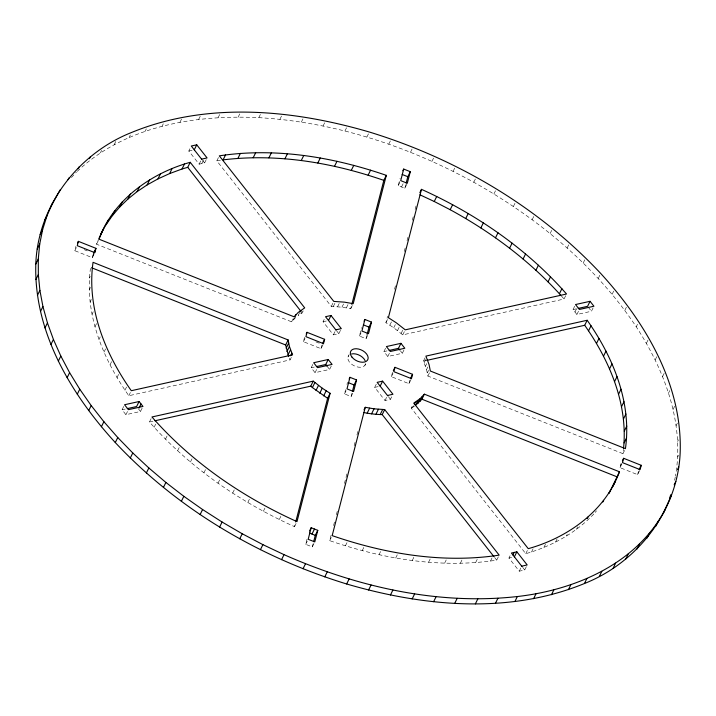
<?xml version="1.0" encoding="UTF-8"?>
<svg xmlns="http://www.w3.org/2000/svg" width="716" height="716" viewBox="0 0 716 716"><rect width="100%" height="100%" fill="white"/><g stroke="black" fill="none" stroke-linecap="round" stroke-linejoin="round"><path stroke-width="0.54" stroke-dasharray="3.58 2.69" d="M291.331 357.391L290.096 359.897L128.817 395.733C103.006 359.101 84.3 313.975 90.449 268.419M77.247 171.348C125.228 125.98 195.083 114.569 258.807 117.648C334.247 122.015 407.753 145.992 473.768 182.24C537.43 217.879 595.569 265.717 636.247 326.8C664.636 370.405 684.782 423.514 675.448 476.122M425.08 357.776L423.425 361.124L426.566 369.501L427.864 376.043L622.956 453.675L623.421 449.371M674.606 480.266L675.233 477.16M94.029 254.35L92.373 257.697L74.786 250.698L75.905 246.367M92.373 257.697L93.304 254.082M323.086 344.494L321.019 348.683L303.432 341.684L304.551 337.343M321.019 348.683L322.146 344.342M151.121 418.645L149.465 421.993C189.14 467.217 239.86 501.979 294.509 526.654L295.619 522.34M218.478 157.52L216.832 160.867L331.311 306.43L341.962 307.173L350.733 308.703L351.565 305.472M313.957 543.587L312.301 546.935L305.705 544.312L307.066 539.058M352.755 393.182L351.1 396.53L344.512 393.907L345.595 389.701M346.947 384.438L347.493 382.335M367.684 335.339L366.028 338.686L359.432 336.055L361.598 327.642M406.894 184.093L404.826 188.272L398.23 185.65L400.128 178.293M312.301 546.935L313.116 543.784M351.1 396.53L351.914 393.379M366.028 338.686L366.843 335.527M404.826 188.272L405.909 184.066M498.345 556.806L496.689 560.154C440.537 568.656 382.971 559.017 329.682 540.652L331.078 535.255M333.575 525.553L334.694 521.239M336.359 514.768L337.478 510.454M344.432 483.488L347.215 472.703M354.169 445.746L355.279 441.432M356.944 434.961L358.063 430.647M565.703 295.681L564.047 299.028L402.768 334.864L393.755 327.785L385.906 322.701L387.58 316.23M394.534 289.273L395.644 284.959M404.272 251.522L405.381 247.208M407.046 240.737L408.165 236.423M412.335 220.251L413.445 215.937M415.119 209.466L416.229 205.152M411.029 379.489L408.961 383.678L391.375 376.679L392.493 372.338M408.961 383.678L410.089 379.337M639.683 470.475L637.616 474.654L620.029 467.655L621.148 463.324M637.616 474.654L638.735 470.314M295.744 317.448L291.627 321.833L96.535 244.21L98.575 239.404M100.374 152.848L101.618 150.342M114.166 144.668L115.822 141.321M129.095 137.499L130.33 134.984M74.786 250.698L76.442 247.351M145.079 131.359L146.315 128.853M96.535 244.21L98.602 240.021M92.928 255.531L93.76 253.858M162.049 126.302L163.293 123.787M89.402 278.112L90.225 276.439M89.214 289.908L90.458 287.402M90.091 301.991L91.326 299.476M179.931 122.329L181.587 118.981M92.006 314.297L93.25 311.791M94.977 326.791L96.633 323.444M198.636 119.465L200.704 115.276M206.244 159.614L204.588 162.962L199.138 164.17L188.809 151.04L190.465 147.693M98.978 339.411L100.222 336.905M218.076 117.728L219.731 114.381M103.999 352.12L105.655 348.773M199.138 164.17L201.205 159.99M201.858 163.561L203.514 160.214M110.013 364.865L111.669 361.517M238.16 117.12L239.815 113.772M117.003 377.592L118.659 374.244M258.807 117.648L260.875 113.468M124.942 390.247L126.598 386.9M128.817 395.733L130.473 392.386M142.144 408.111L140.488 411.458L125.935 414.689L122.069 409.767L123.716 406.42M125.935 414.689L128.003 410.501M279.902 119.312L281.97 115.124M301.355 122.096L303.423 117.907M154.092 427.318L155.748 423.97M165.468 439.203L167.535 435.024M323.077 125.989L324.724 122.642M177.595 450.785L179.251 447.446M344.942 130.983L347.009 126.795M190.429 462.017L192.497 457.828M366.869 137.042L368.525 133.695M203.917 472.837L205.984 468.658M291.627 321.833L293.694 317.653M293.542 319.587L294.365 317.913M299.422 312.964L298.187 315.479L302.224 312.892L303.459 310.386M300.863 313.68L302.098 311.174M218.013 483.219L219.669 479.881M388.752 144.14L390.408 140.801M303.432 341.684L305.088 338.337M232.655 493.118L234.311 489.771M340.485 330.3L338.838 333.647L333.379 334.855L323.05 321.726L324.706 318.378M331.311 306.43L333.379 302.241M333.325 306.466L335.392 302.286M410.483 152.257L412.139 148.91M337.603 306.716L339.259 303.369M398.23 185.65L399.886 182.303M331.257 366.091L329.602 369.438L315.058 372.669L311.183 367.747L312.838 364.399M341.962 307.173L344.029 302.993M401.524 186.966L403.18 183.618M247.79 502.498L249.857 498.309M346.374 307.844L348.03 304.497M333.379 334.855L335.034 331.508M315.058 372.669L317.125 368.489M350.733 308.703L352.379 305.356M431.963 161.342L434.03 157.153M263.345 511.313L265.412 507.125M347.967 357.007L349.202 354.501M359.432 336.055L361.088 332.707M279.276 519.53L280.932 516.182M453.094 171.348L454.741 168M344.512 393.907L346.159 390.56M364.865 365.384L365.697 363.71M385.906 322.701L387.562 319.354M389.853 325.145L391.921 320.965M294.509 526.654L296.576 522.465M393.755 327.785L395.411 324.438M403.994 349.927L402.338 353.274L387.795 356.505L383.919 351.583L385.575 348.236M397.514 330.559L399.17 327.212M473.768 182.24L475.424 178.893M387.795 356.505L389.862 352.326M401.112 333.441L402.768 330.094M391.706 396.78L390.471 399.295L385.011 400.504L374.683 387.374L376.339 384.027M402.768 334.864L404.424 331.517M305.705 544.312L307.361 540.965M391.375 376.679L393.03 373.331M385.011 400.504L387.079 396.324M493.906 193.964L495.973 189.785M329.682 540.652L331.338 537.304M424.158 362.744L425.814 359.396M425.501 366.136L426.745 363.63M426.566 369.501L427.81 366.995M427.363 372.83L428.598 370.324M593.841 513.981C575.476 533.313 551.257 546.353 525.786 553.692L411.297 408.129L412.953 404.782M427.864 376.043L429.519 372.696M411.297 408.129L412.658 407.332L413.49 405.659M345.407 545.843L347.063 542.495M513.399 206.468L515.055 203.12M362.224 550.649L364.292 546.469M532.167 219.687L533.823 216.339M379.006 554.712L380.661 551.365M550.112 233.559L551.768 230.212M395.706 558.006L397.774 553.817M412.255 560.512L414.322 556.332M567.153 248.031L568.808 244.684M428.589 562.239L430.235 558.892M583.218 263.023L584.874 259.675M444.627 563.161L446.695 558.981M593.108 307.907L591.452 311.254L576.908 314.485L573.033 309.563L574.688 306.215M574.966 312.024L576.622 308.677M576.908 314.485L578.976 310.305M598.227 278.461L599.883 275.123M460.325 563.286L462.393 559.107M475.612 562.615L477.268 559.268M612.108 294.294L613.764 290.947M490.433 561.147L492.089 557.8M624.808 310.431L626.455 307.083M526.367 566.633L524.712 569.981L519.261 571.189L508.933 558.059L510.589 554.712M636.247 326.8L637.491 324.294M525.786 553.692L527.853 549.503M519.261 571.189L520.908 567.842M531.505 552.018L533.16 548.671M543.883 547.445L545.538 544.097M646.387 343.331L648.043 339.984M555.527 542.137L557.182 538.79M566.383 536.114L567.215 534.44M655.176 359.942L656.832 356.595M576.416 529.393L577.66 526.878M622.956 453.675L624.612 450.328M662.577 376.553L664.224 373.206M620.584 465.49L621.416 463.816M620.029 467.655L622.097 463.476M668.547 393.084L669.782 390.578M673.067 409.471L674.714 406.124M676.11 425.626L677.345 423.12M677.658 441.477L678.491 439.803M677.721 456.951L678.544 455.278M595.175 512.414L596.5 510.839M71.421 177.541L76.433 172.073M412.658 407.332L414.439 406.142M188.809 151.04L192.076 150.315M323.05 321.726L326.326 321.001M122.069 409.767L125.184 409.069M311.183 367.747L314.297 367.048M383.919 351.583L387.034 350.894M573.033 309.563L576.147 308.873M149.465 421.993L153.824 421.026M423.425 361.124L425.608 360.64M374.683 387.374L380.142 386.166M508.933 558.059L511.663 557.46M216.832 160.867L223.088 159.874M84.184 249.66L87.28 250.895M315.935 341.872L321.108 343.931M561.407 295.985L564.047 299.028M588.23 307.155L591.452 311.254M400.405 350.813L402.338 353.274M202.521 160.33L204.588 162.962M336.771 331.016L338.838 333.647M388.403 396.664L390.471 399.295M522.644 567.358L524.712 569.981M494.622 557.522L496.689 560.154M327.015 366.153L329.602 369.438M138.546 408.997L140.488 411.458M289.353 358.277L290.096 359.897M365.554 364.005A9.514 5.898 26.3 0 1 354.134 365.786A9.514 5.898 26.3 0 1 348.647 355.628"/><path stroke-width="1.07" d="M623.538 448.288C628.075 404.101 609.665 360.81 584.703 325.288L587.183 320.267C613.227 357.186 631.951 402.759 625.435 448.655L430.343 371.022L429.045 364.48L425.904 356.103L587.183 320.267M35.8 264.07C37.832 205.966 78.044 153.6 131.574 132.478C207.103 101.439 292.665 109.575 369.349 132.021C456.62 158.755 538.137 206.629 600.715 273.449C645.107 321.976 682.241 384.089 680.2 451.93C678.168 510.034 637.956 562.4 584.426 583.522C508.897 614.561 423.335 606.425 346.651 583.979C259.38 557.245 177.863 509.371 115.285 442.551C70.893 394.024 33.759 331.911 35.8 264.07L38.279 259.049L39.72 244.022L42.647 229.514L47.05 215.597L52.912 202.333M78.384 241.346L77.265 245.686L94.852 252.676L95.971 248.345L78.384 241.346L77.561 243.019M307.039 332.322L305.911 336.663L323.507 343.662L324.625 339.321L307.039 332.322L306.206 333.996M295.896 521.257L327.615 398.32L330.094 393.299L322.245 388.215L313.232 381.136L151.953 416.972C191.619 462.205 242.339 496.958 296.988 521.633L330.094 393.299M351.842 304.389L383.83 180.369L386.318 175.348C333.03 156.983 275.463 147.344 219.311 155.846L333.799 301.409L344.441 302.152L353.212 303.682L386.318 175.348M311.174 527.728L308.193 539.291L314.789 541.914L317.77 530.35L311.174 527.728L309.518 531.066M349.972 377.314L346.991 388.886L353.588 391.509L356.568 379.945L349.972 377.314L349.148 378.988M364.9 319.47L361.911 331.043L368.507 333.665L371.488 322.093L364.9 319.47L364.068 321.144M403.699 169.066L400.709 180.629L407.306 183.26L410.295 171.688L403.699 169.066L402.866 170.739M313.662 541.681L315.291 535.371L317.77 530.35M352.46 391.276L354.089 384.957L356.568 379.945M367.111 334.479L369.009 327.114L371.488 322.093M406.178 183.019L407.807 176.709L410.295 171.688M365.267 407.297L332.17 535.631C385.45 553.996 443.016 563.635 499.168 555.133L384.689 409.57L374.038 408.827L365.267 407.297L364.032 409.803M421.491 189.346L388.385 317.68L396.243 322.764L405.256 329.843L566.535 294.007C526.86 248.783 476.14 214.021 421.491 189.346L419.836 192.694M394.981 367.317L393.854 371.658L411.449 378.657L412.568 374.316L394.981 367.317L393.326 370.664M623.627 458.303L622.508 462.634L640.095 469.633L641.214 465.302L623.627 458.303L622.383 460.809M669.764 497.817L670.749 494.72M98.987 238.446L100.213 235.564M103.104 229.585L99.014 239.189L294.106 316.812L298.223 312.427L304.703 307.871L190.214 162.308C152.275 172.86 116.654 197.697 100.625 234.606L108.474 219.848M609.137 493.226L619.465 471.79L424.373 394.167L420.256 398.552L413.776 403.108L528.265 548.671C567.609 537.716 605.002 511.215 619.465 471.79M663.088 513.667L671.429 495.382M44.571 220.618L47.05 215.597M60.198 189.776L50.433 207.354M40.168 234.535L42.647 229.514M68.056 179.671L68.879 177.998M37.241 249.043L39.72 244.022M78.089 168.725L78.921 167.052M89.437 158.648L90.261 156.974M35.863 279.544L38.342 274.523L38.279 259.049M37.411 295.395L39.89 290.374L38.342 274.523M40.454 311.55L42.933 306.529L39.89 290.374M44.974 327.937L47.453 322.916L42.933 306.529M93.492 253.366L95.971 248.345M105.995 224.869L112.349 215.668L114.837 210.647M94.172 253.025L95.416 250.51M50.943 344.468L53.423 339.447L47.453 322.916M112.349 215.668L119.679 207.04L122.159 202.019M119.679 207.04L127.94 199.021L130.419 194M127.94 199.021L137.105 191.628L139.584 186.608M58.345 361.079L60.824 356.058L53.423 339.447M137.105 191.628L147.129 184.907L149.617 179.886M147.129 184.907L157.994 178.884L160.474 173.863M67.134 377.69L69.613 372.669L60.824 356.058M157.994 178.884L169.629 173.576L172.117 168.555M169.629 173.576L182.016 169.003L184.495 163.982M194.26 149.832L196.739 144.811L207.067 157.941L201.617 159.149M182.016 169.003L187.735 167.329L190.214 162.308M77.274 394.221L79.753 389.2L69.613 372.669M88.712 410.59L91.192 405.569L79.753 389.2M225.567 154.853L223.088 159.874C277.334 153.278 332.501 162.586 383.83 180.369M101.403 426.727L103.892 421.706L91.192 405.569M237.9 158.406L240.388 153.385M253.195 157.726L255.675 152.714M115.285 442.551L117.773 437.539L103.892 421.706M139.092 401.515L124.548 404.746L128.424 409.668L142.967 406.437L139.092 401.515L136.613 406.536L127.26 408.612M138.967 408.156L141.034 403.976M268.894 157.86L271.373 152.839M130.294 457.998L132.782 452.977L117.773 437.539M284.932 158.782L287.411 153.761M146.359 472.99L148.847 467.969L132.782 452.977M301.266 160.509L303.745 155.488M317.806 163.015L320.294 157.994M163.409 487.462L165.888 482.441L148.847 467.969M334.506 166.309L336.994 161.288M181.354 501.334L183.833 496.313L165.888 482.441M351.296 170.363L353.776 165.351M294.777 317.072L296.021 314.566M299.834 312.131L300.666 310.458M200.122 514.553L202.601 509.532L183.833 496.313M368.105 175.178L370.593 170.157M288.691 356.577L285.657 344.978L288.136 339.957L93.044 262.325C86.529 308.22 105.252 353.802 131.296 390.712L292.575 354.876L289.434 346.499L288.136 339.957M286.158 348.191L288.637 343.17M286.955 351.52L289.434 346.499M288.02 354.885L290.499 349.864M290.598 355.762L291.842 353.257M219.615 527.057L222.094 522.036L202.601 509.532M328.51 320.517L330.989 315.496L341.317 328.626L335.858 329.834M322.558 343.51L324.625 339.321M154.916 420.784L310.744 386.157L313.232 381.136M327.615 398.32L312.409 387.58L314.888 382.559M239.753 538.781L242.232 533.76L222.094 522.036M316.374 366.592L325.726 364.516L328.205 359.495L332.081 364.417L317.537 367.648L313.662 362.726L328.205 359.495M316.007 390.462L318.486 385.441M319.757 393.236L322.245 388.215M323.668 395.876L326.147 390.855M260.427 549.673L262.906 544.652L242.232 533.76M419.961 194.815L434.245 201.491L436.724 196.47M560.744 295.225C529.312 260.463 491.239 232.1 450.167 209.707L452.655 204.686M281.558 559.679L284.037 554.658C356.845 586.834 437.583 605.432 517.364 596.535C575.7 589.921 637.589 563.295 665.567 508.646M389.11 350.428L398.463 348.352L400.942 343.331L404.817 348.253L390.274 351.484L386.398 346.562L400.942 343.331M380.142 386.166L382.621 381.145L392.95 394.274L387.49 395.483M363.88 412.532L367.147 413.177L369.626 408.156M465.731 218.523L468.21 213.502M311.988 534.055L314.476 529.034M367.147 413.177L371.559 413.848L374.038 408.827M371.559 413.848L375.909 414.304L378.397 409.284M303.038 568.764L305.517 563.743M375.909 414.304L380.187 414.555L382.675 409.534M493.933 556.645L382.201 414.591L384.689 409.57M480.866 227.903L483.345 222.882M410.501 378.495L412.568 374.316M324.769 576.872L327.248 571.86M495.508 237.793L497.987 232.781M414.313 403.994L415.137 402.32M417.813 400.521L415.334 405.542L421.894 399.188L424.373 394.167M417.777 403.573L420.256 398.552M419.979 401.434L422.458 396.413M509.595 248.175L512.083 243.163M346.651 583.979L349.131 578.958M523.092 259.004L525.571 253.983M368.579 590.038L371.058 585.017M535.926 270.227L538.405 265.215M390.444 595.032L392.923 590.011M548.053 281.818L550.532 276.797M559.42 293.703L561.908 288.682M412.156 598.925L414.645 593.904M433.619 601.708L436.098 596.688M590.065 301.311L575.512 304.542L579.387 309.464L593.931 306.233L590.065 301.311L587.576 306.332L578.233 308.408M588.579 330.774L591.058 325.753M454.714 603.373L457.193 598.352M596.518 343.429L598.997 338.408M475.352 603.901L477.84 598.88M603.507 356.156L605.987 351.135M512.898 554.945L514.142 552.439M514.383 556.851L516.862 551.83L527.191 564.96L521.74 566.168M609.522 368.901L612.001 363.88M495.445 603.293L497.924 598.272M614.543 381.601L617.022 376.589M514.885 601.556L517.364 596.535M618.543 394.23L621.023 389.209M621.506 406.724L623.994 401.703M533.59 598.692L536.069 593.671M623.43 419.03L625.909 414.009M624.298 431.113L626.786 426.092M624.119 442.909L626.598 437.888M587.236 518.653L588.06 516.979M551.472 594.719L553.951 589.698M602.818 502.005L603.651 500.332M609.182 492.805L610.005 491.131M612.896 486.415L615.375 481.394M568.441 589.653L570.92 584.641M639.146 469.481L641.214 465.302M584.426 583.522L586.905 578.501M599.346 576.353L601.834 571.332M613.147 568.173L615.626 563.152M625.739 559.026L628.218 554.005M637.079 548.948L639.567 543.927M677.524 469.472L678.759 466.957M647.121 538.002L649.6 532.981M674.177 484.813L675.832 481.465M655.802 526.224L658.281 521.203M196.739 144.811L191.288 146.019L201.831 159.453M330.989 315.496L325.529 316.705L336.081 330.148M426.691 360.399L584.703 325.288M382.621 381.145L377.162 382.353L387.714 395.796M516.862 551.83L511.412 553.038L521.955 566.481M380.187 414.555L382.201 414.591M402.159 174.453L407.807 176.709M363.361 324.867L369.009 327.114M91.603 267.757L285.657 344.978M421.894 399.188L616.986 476.811M348.432 382.711L354.089 384.957M309.518 533.071L315.291 535.371M262.906 544.652L284.037 554.658M434.245 201.491L450.167 209.707M310.744 386.157L312.409 387.58M398.463 348.352L399.752 349.99M187.735 167.329L300.836 311.138M325.726 364.516L327.015 366.153M351.592 353.946A9.514 5.898 26.3 0 1 365.124 360.649M351.968 357.105A9.514 5.898 26.3 0 0 367.353 360.372A9.514 5.898 26.3 0 0 358.403 348.996A9.514 5.898 26.3 0 0 351.968 357.105"/></g></svg>
